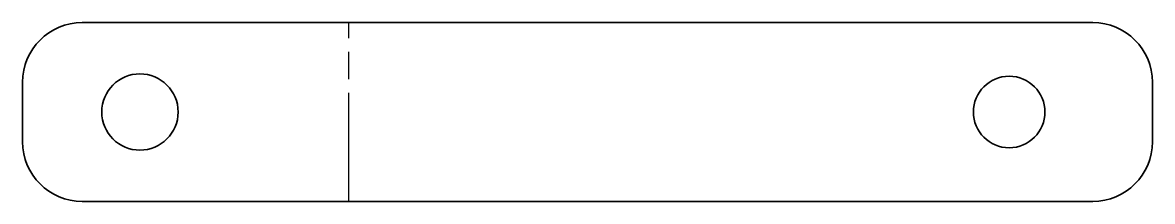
# Model space of a CAD drawing. Header units: inches. Extents: x 0 to 94.7, y 0 to 15.
import ezdxf

# ---------------------------------------------------------------- set-up
doc = ezdxf.new("R2010")
doc.units = ezdxf.units.IN
doc.header["$MEASUREMENT"] = 0
doc.linetypes.add('Chain', pattern=[13.68, 9.12, -1.14, 2.28, -1.14])
doc.layers.add('Bend Centerline (ANSI)', color=7, linetype='Chain', lineweight=25)
doc.layers.add('Visible (ANSI)', color=7, linetype='Continuous', lineweight=35)

# ---------------------------------------------------------------- blocks, each defined once
blk = doc.blocks.new('SMT-V001-CARTRA001_Soldadura y Chapa Superior_14_SMT-V001-CARTRA001 (desplegada)')
at = {"layer": 'Bend Centerline (ANSI)'}
blk.add_line((-20, -7.5), (-20, 7.5), dxfattribs=at)
at = {"layer": 'Visible (ANSI)'}
for p, q in [((-42.334, 7.5), (42.334, 7.5)), ((-47.334, -2.5), (-47.334, 2.5)), ((47.334, 2.5), (47.334, -2.5)), ((42.334, -7.5), (-42.334, -7.5))]:
    blk.add_line(p, q, dxfattribs=at)
for centre, radius in [((-37.503, 0), 3.2), ((35.334, 0), 3)]:
    blk.add_circle(centre, radius, dxfattribs=at)
at = {"layer": 'Visible (ANSI)', "extrusion": (0, 0, -1)}
for centre, start, end in [((42.334, 2.5), 0, 90), ((-42.334, 2.5), 90, 180), ((42.334, -2.5), 270, 0), ((-42.334, -2.5), 180, 270)]:
    blk.add_arc(centre, 5, start, end, dxfattribs=at)

msp = doc.modelspace()

# ---------------------------------------------------------------- block references
msp.add_blockref('SMT-V001-CARTRA001_Soldadura y Chapa Superior_14_SMT-V001-CARTRA001 (desplegada)', (47.334, 7.5))

doc.saveas('drawing.dxf')
